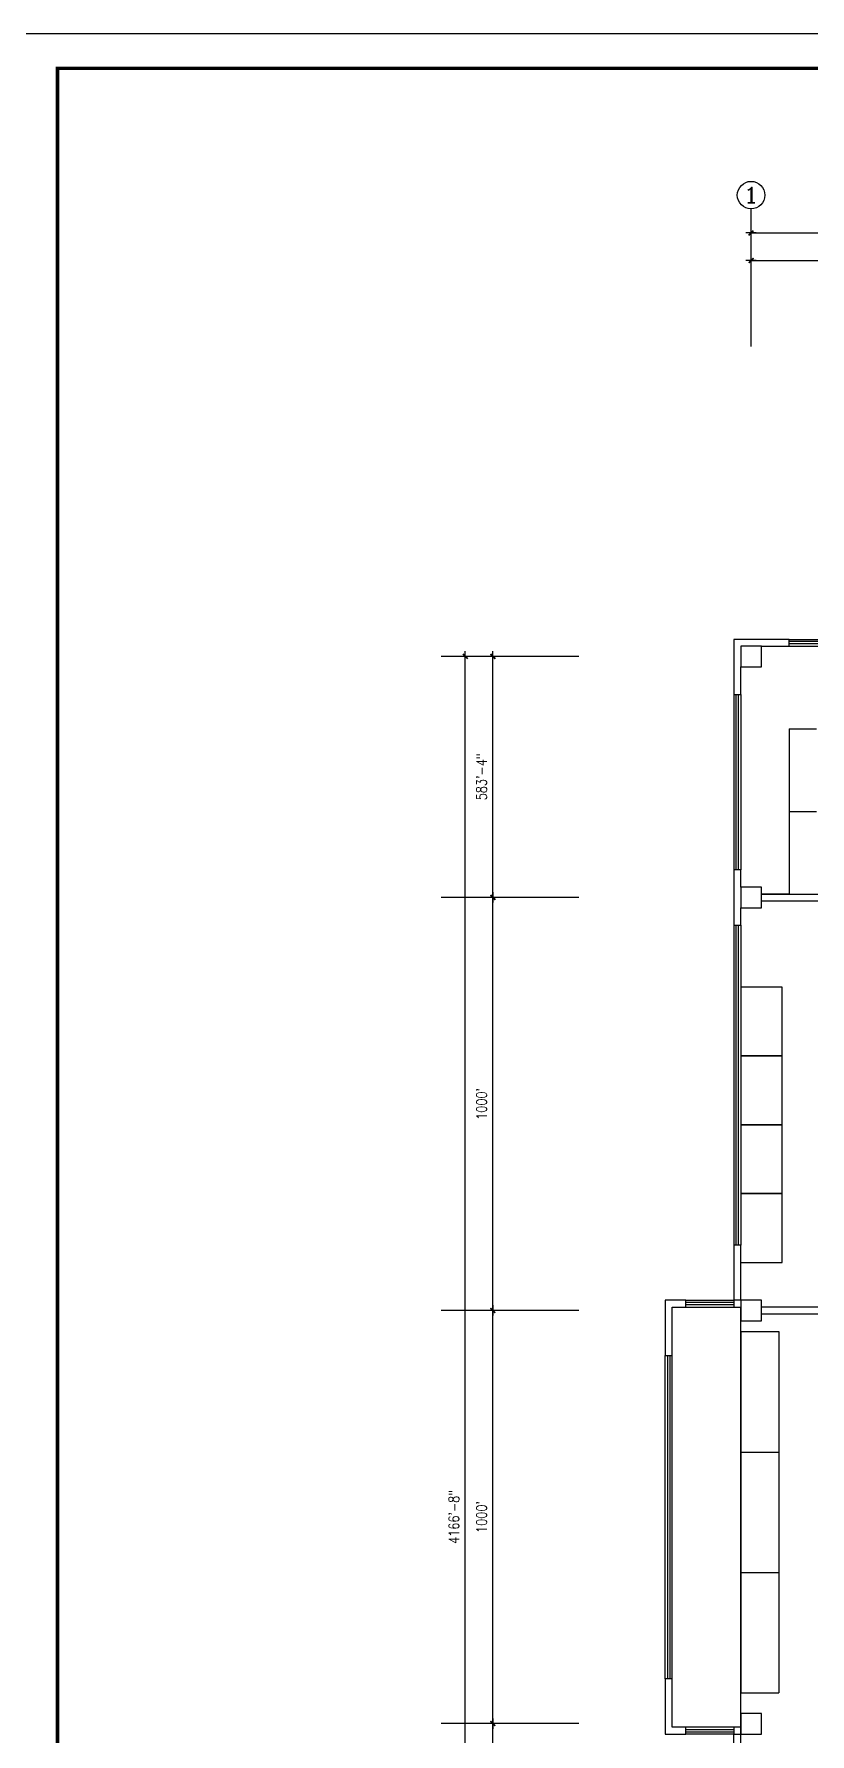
# Model space of a CAD drawing. Extents: x 539033 to 804858, y 468425 to 1263560.
# Drawn here: x 628275 to 650811, y 503139 to 552525 of the extents above; entities that cross this region are included whole.
import ezdxf
from ezdxf.enums import TextEntityAlignment as Align

# ---------------------------------------------------------------- set-up
doc = ezdxf.new("R2010")
doc.units = 0
doc.header["$LTSCALE"] = 1000
doc.header["$MEASUREMENT"] = 0
doc.linetypes.add('DASHED2', pattern=[0.375, 0.25, -0.125])
doc.layers.get('0').update_dxf_attribs({"linetype": 'CONTINUOUS'})
doc.layers.get('Defpoints').update_dxf_attribs({"linetype": 'CONTINUOUS'})
for name, color, linetype in [('AXIS', 3, 'CONTINUOUS'), ('AXIS_TEXT', 7, 'CONTINUOUS'), ('COLUMN', 9, 'CONTINUOUS'), ('PUB_TITLE', 4, 'CONTINUOUS'), ('WALL', 9, 'CONTINUOUS'), ('WINDOW', 4, 'CONTINUOUS')]:
    doc.layers.add(name, color=color, linetype=linetype)
doc.styles.add('_TCH_AXIS', font='COMPLEX', dxfattribs={"bigfont": 'GBCBIG'})
doc.styles.add('COMPLEX', font='COMPLEX')
doc.styles.add('DIM_FONT', font='SIMPLEX.shx', dxfattribs={"width": 0.8})
doc.dimstyles.new('dimn', dxfattribs={"dimtxt": 300, "dimasz": 1, "dimexe": 250, "dimexo": 300, "dimgap": 150, "dimtad": 1, "dimdec": 0, "dimzin": 0, "dimdsep": 46, "dimlunit": 4, "dimtxsty": 'DIM_FONT', "dimblk": '_DIMX', "dimcen": 0.089996, "dimdle": 3, "dimclrd": 256, "dimclrt": 7, "dimadec": 0, "dimazin": 0, "dimtfac": 1, "dimtdec": 0, "dimtix": 1, "dimtmove": 0, "dimatfit": 3, "dimldrblk": 'OBLIQUE', "dimfxl": 250, "dimfrac": 2, "dimtolj": 1, "dimtzin": 0, "dimarcsym": 0})

# ---------------------------------------------------------------- blocks, each defined once
blk = doc.blocks.new('_DIMX')
blk.add_line((-150, 0), (150, 0))
at = {"const_width": 50}
blk.add_lwpolyline([(-70, -70), (70, 70)], dxfattribs=at)
blk = doc.blocks.new('*D363')
at = {"layer": 'AXIS', "color": 0, "lineweight": -2, "transparency": 16777216}
for p, q in [((643801, 503444), (641351, 503444)), ((643801, 491444), (641351, 491444))]:
    blk.add_line(p, q, dxfattribs=at)
at = {"layer": 'AXIS', "lineweight": -2, "transparency": 16777216}
blk.add_line((641601, 491445), (641601, 503443), dxfattribs=at)
at = {"layer": 'Defpoints', "color": 0, "lineweight": 25, "transparency": 16777216}
for p in [(641601, 503444), (644101, 503444), (644101, 491444)]:
    blk.add_point(p, dxfattribs=at)
at = {"layer": 'AXIS', "lineweight": -2, "transparency": 16777216}
for p, rotation in [((641601, 503444), 90), ((641601, 491444), 270)]:
    blk.add_blockref('_DIMX', p, dxfattribs=dict(at, rotation=rotation))
at = {"layer": 'AXIS', "color": 7, "transparency": 16777216, "insert": (641272, 497444), "char_height": 300, "attachment_point": 5, "rotation": 90, "style": 'DIM_FONT'}
blk.add_mtext("\\A1;1000'", dxfattribs=at)
blk = doc.blocks.new('_OBLIQUE')
at = {"color": 0, "linetype": 'ByBlock'}
blk.add_line((-0.5, -0.5), (0.5, 0.5), dxfattribs=at)
blk = doc.blocks.new('*D364')
at = {"layer": 'AXIS', "color": 0, "lineweight": -2, "transparency": 16777216}
for p, q in [((643801, 515444), (641351, 515444)), ((643801, 503444), (641351, 503444))]:
    blk.add_line(p, q, dxfattribs=at)
at = {"layer": 'AXIS', "lineweight": -2, "transparency": 16777216}
blk.add_line((641601, 503445), (641601, 515443), dxfattribs=at)
at = {"layer": 'Defpoints', "color": 0, "lineweight": 25, "transparency": 16777216}
for p in [(641601, 515444), (644101, 515444), (644101, 503444)]:
    blk.add_point(p, dxfattribs=at)
at = {"layer": 'AXIS', "lineweight": -2, "transparency": 16777216}
for p, rotation in [((641601, 515444), 90), ((641601, 503444), 270)]:
    blk.add_blockref('_DIMX', p, dxfattribs=dict(at, rotation=rotation))
at = {"layer": 'AXIS', "color": 7, "transparency": 16777216, "insert": (641272, 509444), "char_height": 300, "attachment_point": 5, "rotation": 90, "style": 'DIM_FONT'}
blk.add_mtext("\\A1;1000'", dxfattribs=at)
blk = doc.blocks.new('*D365')
at = {"layer": 'AXIS', "color": 0, "lineweight": -2, "transparency": 16777216}
for p, q in [((643801, 527444), (641351, 527444)), ((643801, 515444), (641351, 515444))]:
    blk.add_line(p, q, dxfattribs=at)
at = {"layer": 'AXIS', "lineweight": -2, "transparency": 16777216}
blk.add_line((641601, 515445), (641601, 527443), dxfattribs=at)
at = {"layer": 'Defpoints', "color": 0, "lineweight": 25, "transparency": 16777216}
for p in [(641601, 527444), (644101, 527444), (644101, 515444)]:
    blk.add_point(p, dxfattribs=at)
at = {"layer": 'AXIS', "lineweight": -2, "transparency": 16777216}
for p, rotation in [((641601, 527444), 90), ((641601, 515444), 270)]:
    blk.add_blockref('_DIMX', p, dxfattribs=dict(at, rotation=rotation))
at = {"layer": 'AXIS', "color": 7, "transparency": 16777216, "insert": (641272, 521444), "char_height": 300, "attachment_point": 5, "rotation": 90, "style": 'DIM_FONT'}
blk.add_mtext("\\A1;1000'", dxfattribs=at)
blk = doc.blocks.new('*D366')
at = {"layer": 'AXIS', "color": 0, "lineweight": -2, "transparency": 16777216}
for p, q in [((643801, 534444), (641351, 534444)), ((643801, 527444), (641351, 527444))]:
    blk.add_line(p, q, dxfattribs=at)
at = {"layer": 'AXIS', "lineweight": -2, "transparency": 16777216}
blk.add_line((641601, 527445), (641601, 534443), dxfattribs=at)
at = {"layer": 'Defpoints', "color": 0, "lineweight": 25, "transparency": 16777216}
for p in [(641601, 534444), (644101, 534444), (644101, 527444)]:
    blk.add_point(p, dxfattribs=at)
at = {"layer": 'AXIS', "lineweight": -2, "transparency": 16777216}
for p, rotation in [((641601, 534444), 90), ((641601, 527444), 270)]:
    blk.add_blockref('_DIMX', p, dxfattribs=dict(at, rotation=rotation))
at = {"layer": 'AXIS', "color": 7, "transparency": 16777216, "insert": (641272, 530944), "char_height": 300, "attachment_point": 5, "rotation": 90, "style": 'DIM_FONT'}
blk.add_mtext('\\A1;583\'-4"', dxfattribs=at)
blk = doc.blocks.new('*D367')
at = {"layer": 'AXIS', "color": 0, "lineweight": -2, "transparency": 16777216}
for p, q in [((643801, 534444), (640551, 534444)), ((643801, 484444), (640551, 484444))]:
    blk.add_line(p, q, dxfattribs=at)
at = {"layer": 'AXIS', "lineweight": -2, "transparency": 16777216}
blk.add_line((640801, 484445), (640801, 534443), dxfattribs=at)
at = {"layer": 'Defpoints', "color": 0, "lineweight": 25, "transparency": 16777216}
for p in [(640801, 534444), (644101, 534444), (644101, 484444)]:
    blk.add_point(p, dxfattribs=at)
at = {"layer": 'AXIS', "lineweight": -2, "transparency": 16777216}
for p, rotation in [((640801, 534444), 90), ((640801, 484444), 270)]:
    blk.add_blockref('_DIMX', p, dxfattribs=dict(at, rotation=rotation))
at = {"layer": 'AXIS', "color": 7, "transparency": 16777216, "insert": (640472, 509444), "char_height": 300, "attachment_point": 5, "rotation": 90, "style": 'DIM_FONT'}
blk.add_mtext('\\A1;4166\'-8"', dxfattribs=at)
blk = doc.blocks.new('_AXISO')
blk.add_circle((0, 0), 0.5)
at = {"layer": 'AXIS_TEXT', "style": 'COMPLEX', "width": 1.041667}
blk.add_attdef('A', text='', height=0.56, dxfattribs=at).set_placement((-0.25, -0.28), (0.25, -0.28), align=Align.FIT)
blk = doc.blocks.new('*D368')
at = {"layer": 'AXIS', "color": 0, "lineweight": -2, "transparency": 16777216}
for p, q in [((649101, 543744), (649101, 546194)), ((657601, 543744), (657601, 546194))]:
    blk.add_line(p, q, dxfattribs=at)
at = {"layer": 'AXIS', "lineweight": -2, "transparency": 16777216}
blk.add_line((649102, 545944), (657600, 545944), dxfattribs=at)
at = {"layer": 'Defpoints', "color": 0, "lineweight": 25, "transparency": 16777216}
for p in [(657601, 545944), (649101, 543444), (657601, 543444)]:
    blk.add_point(p, dxfattribs=at)
at = {"layer": 'AXIS', "lineweight": -2, "transparency": 16777216, "rotation": 180}
blk.add_blockref('_DIMX', (649101, 545944), dxfattribs=at)
at = {"layer": 'AXIS', "lineweight": -2, "transparency": 16777216}
blk.add_blockref('_DIMX', (657601, 545944), dxfattribs=at)
at = {"layer": 'AXIS', "color": 7, "transparency": 16777216, "insert": (653351, 546273), "char_height": 300, "attachment_point": 5, "style": 'DIM_FONT'}
blk.add_mtext('\\A1;708\'-4"', dxfattribs=at)
blk = doc.blocks.new('*D382')
at = {"layer": 'AXIS', "color": 0, "lineweight": -2, "transparency": 16777216}
for p, q in [((649101, 543744), (649101, 546994)), ((779101, 543744), (779101, 546994))]:
    blk.add_line(p, q, dxfattribs=at)
at = {"layer": 'AXIS', "lineweight": -2, "transparency": 16777216}
blk.add_line((649102, 546744), (779100, 546744), dxfattribs=at)
at = {"layer": 'Defpoints', "color": 0, "lineweight": 25, "transparency": 16777216}
for p in [(779101, 546744), (649101, 543444), (779101, 543444)]:
    blk.add_point(p, dxfattribs=at)
at = {"layer": 'AXIS', "lineweight": -2, "transparency": 16777216, "rotation": 180}
blk.add_blockref('_DIMX', (649101, 546744), dxfattribs=at)
at = {"layer": 'AXIS', "lineweight": -2, "transparency": 16777216}
blk.add_blockref('_DIMX', (779101, 546744), dxfattribs=at)
at = {"layer": 'AXIS', "color": 7, "transparency": 16777216, "insert": (714101, 547073), "char_height": 300, "attachment_point": 5, "style": 'DIM_FONT'}
blk.add_mtext('\\A1;10833\'-4"', dxfattribs=at)
blk = doc.blocks.new('$TCHSYS$WIN2D')
for p, q in [((-0.5, 0.5), (0.5, 0.5)), ((0.5, 0.1667), (-0.5, 0.1667)), ((0.5, -0.1667), (-0.5, -0.1667)), ((-0.5, -0.5), (0.5, -0.5))]:
    blk.add_line(p, q)
blk = doc.blocks.new('_FZHK')
blk.add_lwpolyline([(-0.5, -0.5), (0.5, -0.5), (0.5, 0.5), (-0.5, 0.5)], close=True)

msp = doc.modelspace()

# ---------------------------------------------------------------- linework, layer by layer
at = {"color": 2, "linetype": 'DASHED2', "ltscale": 100}
for p, q in [((650203.9, 532339.3), (651003.9, 532339.3)), ((650203.9, 532339.3), (651003.9, 532339.3)), ((650203.9, 532339.3), (650203.9, 529939.3)), ((650203.9, 529939.3), (651003.9, 529939.3)), ((650203.9, 529939.3), (651003.9, 529939.3)), ((650203.9, 529939.3), (651003.9, 529939.3)), ((650203.9, 529939.3), (651003.9, 529939.3)), ((650203.9, 529939.3), (650203.9, 527539.3)), ((650203.9, 527539.3), (651003.9, 527539.3)), ((650203.9, 527539.3), (651003.9, 527539.3)), ((648803.9, 514831.2), (648803.9, 511331.2)), ((649903.9, 514831.2), (649903.9, 511331.2)), ((648803.9, 511331.2), (648803.9, 507831.2)), ((649903.9, 511331.2), (649903.9, 507831.2)), ((648803.9, 507831.2), (648803.9, 504331.2)), ((649903.9, 507831.2), (649903.9, 504331.2))]:
    msp.add_line(p, q, dxfattribs=at)
at = {"lineweight": 25, "ltscale": 100}
for p, q in [((650203.9, 527539.3), (649403.9, 527539.3)), ((669003.9, 515339.3), (649403.9, 515339.3))]:
    msp.add_line(p, q, dxfattribs=at)
at = {"color": 2, "lineweight": 25, "ltscale": 100}
for p, q in [((650003.9, 524839.3), (648803.9, 524839.3)), ((650003.9, 522839.3), (650003.9, 524839.3)), ((650003.9, 522839.3), (648803.9, 522839.3)), ((648803.9, 522839.3), (650003.9, 522839.3)), ((650003.9, 520839.3), (650003.9, 522839.3)), ((650003.9, 520839.3), (648803.9, 520839.3)), ((648803.9, 520839.3), (650003.9, 520839.3)), ((650003.9, 518839.3), (650003.9, 520839.3)), ((650003.9, 518839.3), (648803.9, 518839.3)), ((648803.9, 518839.3), (650003.9, 518839.3)), ((650003.9, 516839.3), (650003.9, 518839.3)), ((648803.9, 516839.3), (650003.9, 516839.3)), ((648803.9, 514831.2), (649903.9, 514831.2)), ((648803.9, 511331.2), (649903.9, 511331.2)), ((648803.9, 507831.2), (649903.9, 507831.2)), ((648803.9, 504331.2), (649903.9, 504331.2))]:
    msp.add_line(p, q, dxfattribs=at)
at = {"layer": 'AXIS'}
for p, q in [((649101, 543444.1), (649101, 547444.1)), ((644101, 534444.1), (640101, 534444.1)), ((644101, 527444.1), (640101, 527444.1)), ((644101, 515444.1), (640101, 515444.1)), ((644101, 503444.1), (640101, 503444.1))]:
    msp.add_line(p, q, dxfattribs=at)
at = {"layer": 'PUB_TITLE'}
msp.add_lwpolyline([(626457.8, 468424.6), (804857.8, 468424.6), (804857.8, 552524.6), (626457.8, 552524.6)], close=True, dxfattribs=at)
msp.add_lwpolyline([(626457.8, 468424.6), (804857.8, 468424.6), (804857.8, 552524.6), (626457.8, 552524.6)], close=True, dxfattribs=at)
at = {"layer": 'PUB_TITLE', "const_width": 100}
msp.add_lwpolyline([(628957.8, 469424.6), (803857.8, 469424.6), (803857.8, 551524.6), (628957.8, 551524.6)], close=True, dxfattribs=at)
at = {"layer": 'WALL'}
for p, q in [((648603.9, 534939.3), (648603.9, 533339.3)), ((650203.9, 534939.3), (648603.9, 534939.3)), ((650203.9, 534739.3), (650203.9, 534939.3)), ((649403.9, 534739.3), (650203.9, 534739.3)), ((648803.9, 533339.3), (648803.9, 534139.3)), ((648603.9, 533339.3), (648803.9, 533339.3)), ((648803.9, 528239.3), (648603.9, 528239.3)), ((648603.9, 528239.3), (648603.9, 527439.3)), ((648803.9, 527739.3), (648803.9, 528239.3)), ((648603.9, 527439.3), (648603.9, 526639.3)), ((649403.9, 527539.3), (657303.9, 527539.3)), ((648803.9, 526639.3), (648803.9, 527139.3)), ((649403.9, 527339.3), (657303.9, 527339.3)), ((648603.9, 526639.3), (648803.9, 526639.3)), ((648803.9, 517339.3), (648603.9, 517339.3)), ((648603.9, 517339.3), (648603.9, 515739.3)), ((648803.9, 515739.3), (648803.9, 517339.3)), ((647203.8, 515739.3), (646603.9, 515739.3)), ((646603.9, 515739.3), (646603.9, 514139.3)), ((647203.8, 515539.3), (647203.8, 515739.3)), ((648803.9, 515739.3), (648603.8, 515739.3)), ((648603.8, 515739.3), (648603.8, 515539.3)), ((646803.9, 515539.3), (647203.8, 515539.3)), ((646803.9, 514139.3), (646803.9, 515539.3)), ((648603.8, 515539.3), (648803.9, 515539.3)), ((648803.9, 501539.3), (648803.9, 515539.3)), ((682903.9, 515539.3), (649403.9, 515539.3)), ((646603.9, 514139.3), (646803.9, 514139.3)), ((646803.9, 504739.3), (646603.9, 504739.3)), ((646603.9, 504739.3), (646603.9, 503139.3)), ((646803.9, 503339.3), (646803.9, 504739.3)), ((647203.8, 503339.3), (646803.9, 503339.3)), ((647203.8, 503139.3), (647203.8, 503339.3)), ((648803.9, 503339.3), (648603.8, 503339.3)), ((648603.8, 503339.3), (648603.8, 503139.3)), ((646603.9, 503139.3), (647203.8, 503139.3)), ((648603.8, 503139.3), (648803.9, 503139.3)), ((648603.9, 501539.3), (648603.9, 503139.3))]:
    msp.add_line(p, q, dxfattribs=at)

# ---------------------------------------------------------------- block references
at = {"layer": 'AXIS'}
ref = msp.add_blockref('_AXISO', (649101, 547844.1), dxfattribs=dict(at, xscale=800, yscale=800, zscale=800))
ref.add_attrib('A', '1', dxfattribs={"layer": 'AXIS_TEXT', "ltscale": 100, "height": 452.5, "style": '_TCH_AXIS', "width": 2.333333}).set_placement((648874.8, 547617.9), (649327.3, 547617.9), align=Align.FIT)
at = {"layer": 'COLUMN', "xscale": 600, "yscale": 600, "zscale": 600}
for p in [(649103.9, 534439.3), (649103.9, 527439.3), (649103.9, 515439.3), (649103.9, 503439.3)]:
    msp.add_blockref('_FZHK', p, dxfattribs=at)
at = {"layer": 'WINDOW'}
for p, xscale, yscale, zscale, rotation in [((653503.9, 534839.3), -6600, 200, -6600, 180), ((648703.9, 530789.3), -5100, -200, -5100, 90), ((648703.9, 521989.3), 9300, -200, 9300, 270), ((647903.8, 515639.3), -1400, 200, -1400, 180), ((646703.9, 509439.3), -9400, -200, -9400, 269.9999999999986)]:
    msp.add_blockref('$TCHSYS$WIN2D', p, dxfattribs=dict(at, xscale=xscale, yscale=yscale, zscale=zscale, rotation=rotation))
at = {"layer": 'WINDOW', "xscale": -1400, "yscale": 200, "zscale": -1400}
msp.add_blockref('$TCHSYS$WIN2D', (647903.8, 503239.3), dxfattribs=at)

# ---------------------------------------------------------------- dimensions: what is measured, and where the dimension line sits
at = {"layer": 'AXIS'}
for p1, p2, distance, picture, middle in [((649101, 543444.1), (779101, 543444.1), 3300, '*D382', (714101, 547072.7)), ((649101, 543444.1), (657601, 543444.1), 2500, '*D368', (653351, 546272.7)), ((644101, 484444.1), (644101, 534444.1), 3300, '*D367', (640472.5, 509444.1)), ((644101, 527444.1), (644101, 534444.1), 2500, '*D366', (641272.5, 530944.1)), ((644101, 515444.1), (644101, 527444.1), 2500, '*D365', (641272.5, 521444.1)), ((644101, 503444.1), (644101, 515444.1), 2500, '*D364', (641272.5, 509444.1)), ((644101, 491444.1), (644101, 503444.1), 2500, '*D363', (641272.5, 497444.1))]:
    dim = msp.add_aligned_dim(p1=p1, p2=p2, distance=distance, dimstyle='dimn', dxfattribs=at)
    dim.commit()
    dim.dimension.update_dxf_attribs({"geometry": picture, "text_midpoint": middle})

doc.saveas('drawing.dxf')
